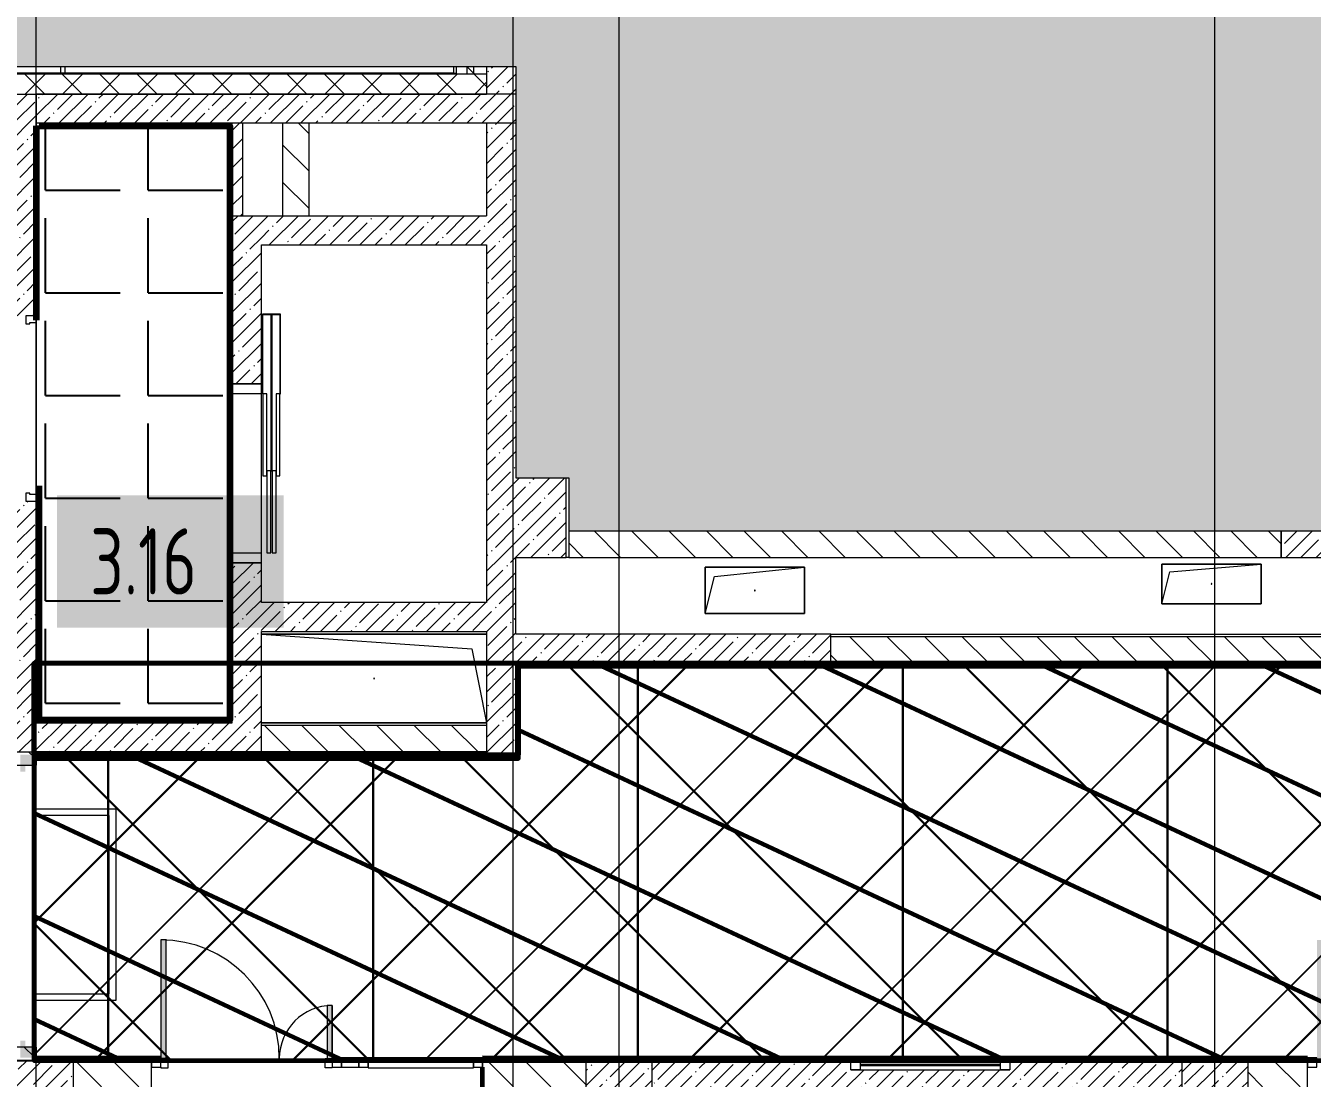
# Model space of a CAD drawing. Header units: millimetres. Extents: x -164500 to 426394, y -51911 to 102118.
# Drawn here: x 327907 to 337622, y 7765 to 15716 of the extents above; entities that cross this region are included whole.
import ezdxf

# ---------------------------------------------------------------- set-up
doc = ezdxf.new("R2010")
doc.units = ezdxf.units.MM
for name, color, linetype, lineweight in [('0) шлифовка', 5, 'Continuous', 60), ('1.4) Плинтус ПЛ-4', 6, 'Continuous', 60), ('370 ПК-1', 200, 'Continuous', 120), ('5.3) Л-7 Линолеум 4 вып', 230, 'Continuous', 30), ('7.5) НЗ Линолеум Темпо ПЛЮС', 134, 'Continuous', 30), ('A-DETL-2', 7, 'Continuous', 5), ('A-DETL-GENF', 7, 'Continuous', 9), ('A-FLOR', 7, 'Continuous', 9), ('A-GENM', 7, 'Continuous', 9), ('A-GLAZ', 7, 'Continuous', 9), ('A-GLAZ-1', 7, 'Continuous', 5), ('A-GLAZ-CURT', 7, 'Continuous', 9), ('A-GLAZ-CURT-2', 7, 'Continuous', 20), ('A-GLAZ-CWMG', 7, 'Continuous', 9), ('A-GLAZ-CWMG-1', 7, 'Continuous', 20), ('A-WALL', 7, 'Continuous', 5), ('I-WALL', 7, 'Continuous', 5), ('S-COLS', 7, 'Continuous', 9), ('S-COLS-1', 7, 'Continuous', 5), ('Оси', 7, 'Continuous', 9)]:
    doc.layers.add(name, color=color, linetype=linetype, lineweight=lineweight)
for name, color, linetype in [('1.2.1) плитка КР3', 140, 'Continuous'), ('2) защита вин плитк', 6, 'Continuous'), ('3.2.3) П-13.2', 6, 'Continuous')]:
    doc.layers.add(name, color=color, linetype=linetype)
doc.layers.add('A-AREA-PATT-3', color=7, linetype='Continuous', lineweight=5, true_color=0xe6fae8, transparency=1)
doc.layers.add('A-FLOR-PATT-1', color=7, linetype='Continuous', lineweight=9, true_color=0xeef6ff, transparency=0.5)
for name, color, linetype, lineweight, true_color in [('A-DETL-GENF-3', 7, 'Continuous', 9, 0xc0c0c0), ('A-DOOR-1', 7, 'Continuous', 5, 0xc0c0c0), ('A-DOOR-FRAM-1', 7, 'Continuous', 5, 0xc0c0c0), ('A-WALL-1', 9, 'Continuous', 5, 0x808080), ('A-WALL-FNSH-1', 9, 'Continuous', 5, 0x808080)]:
    doc.layers.add(name, color=color, linetype=linetype, lineweight=lineweight, true_color=true_color)
doc.styles.add('СПДС', font='ГОСТ тип А.ttf', dxfattribs={"width": 0.9})
pattern_1 = [(135, (289227.4, 1e-08), (-141.42136, -141.42136), [])]
pattern_2 = [(45, (289227.4, 1e-08), (-141.4214, 141.4214), []), (135, (289227.4, 1e-08), (-141.4214, -141.4214), [])]
pattern_3 = [(45, (289227.4, 1e-08), (-114.04925, 114.04925), []), (45, (289341.45, 1e-08), (-114.04925, 114.04925), [201.612, -40.322, 6.706, -33.617])]
pattern_4 = [(0, (289227.4, 1e-08), (243.84, 60.96), [20.117, -162.763, 20.117, -162.763, -975.36]), (0, (289227.4, 1e-08), (243.84, 60.96), [-365.76, 20.117, -345.643, 20.117, -162.763, -426.72]), (0, (289227.4, 1e-08), (243.84, 60.96), [-914.4, 20.117, -101.803, 20.117, -284.683]), (120, (289318.84, 30.48), (-174.71291, 180.691634), [20.117, -162.763, 20.117, -162.763, -975.36]), (120, (289318.84, 30.48), (-174.71291, 180.691634), [-365.76, 20.117, -345.643, 20.117, -162.763, -426.72]), (120, (289318.84, 30.48), (-174.71291, 180.691634), [-914.4, 20.117, -101.803, 20.117, -284.683]), (240, (289349.32, 152.4), (-69.12709, -241.651634), [20.117, -162.763, 20.117, -162.763, -975.36]), (240, (289349.32, 152.4), (-69.12709, -241.651634), [-365.76, 20.117, -345.643, 20.117, -162.763, -426.72]), (240, (289349.32, 152.4), (-69.12709, -241.651634), [-914.4, 20.117, -101.803, 20.117, -284.683])]
pattern_5 = [(45, (327967.4, 26879), (-747.606, 747.606), [])]

# ---------------------------------------------------------------- blocks, each defined once
blk = doc.blocks.new('BSC_Колонна _Прямоугольная - 500х500-23286270-Объем проектирования 3 этажа')
at = {"layer": 'S-COLS-1'}
h = blk.add_hatch(dxfattribs=at)
h.set_pattern_fill('FP_4', color=256, style=0, pattern_type=2)
h.set_pattern_definition([(45, (-38790, -7650), (-114.04925, 114.04925), []), (45, (-38675.95, -7650), (-114.04925, 114.04925), [201.613, -40.323, 6.706, -33.617])])
h.paths.add_polyline_path([(-30, -250), (250, -249.1), (250, 250), (-250, 250), (-250, -250), (-43.7, -250)])
for p, q in [((250, 250), (-250, 250)), ((-250, 250), (-250, -250)), ((250, -250), (250, 250)), ((-250, -250), (250, -250))]:
    blk.add_line(p, q, dxfattribs=at)
blk = doc.blocks.new('BSC_Колонна _Прямоугольная - 500х500-V512-Объем проектирования 3 этажа')
at = {"layer": 'S-COLS-1'}
h = blk.add_hatch(dxfattribs=at)
h.set_pattern_fill('FP_5', color=256, style=0, pattern_type=2)
h.set_pattern_definition([(45, (-43160, -7650), (-114.04925, 114.04925), []), (45, (-43045.95, -7650), (-114.04925, 114.04925), [201.613, -40.323, 6.706, -33.617])])
h.paths.add_polyline_path([(-250, -250), (250, -250), (250, 250), (-250, 250)])
for p, q in [((250, 250), (-250, 250)), ((-250, 250), (-250, -250)), ((250, -250), (250, 250)), ((-250, -250), (250, -250))]:
    blk.add_line(p, q, dxfattribs=at)
blk = doc.blocks.new('BSC_Колонна _Прямоугольная - 500х500-V513-Объем проектирования 3 этажа')
at = {"layer": 'S-COLS-1'}
h = blk.add_hatch(dxfattribs=at)
h.set_pattern_fill('FP_6', color=256, style=0, pattern_type=2)
h.set_pattern_definition([(45, (-47660, -7650), (-114.04925, 114.04925), []), (45, (-47545.95, -7650), (-114.04925, 114.04925), [201.613, -40.323, 6.706, -33.617])])
h.paths.add_polyline_path([(-30, -250), (250, -250), (250, 250), (-250, 250), (-250, -250), (-167.5, -250)])
for p, q in [((250, 250), (-250, 250)), ((-250, 250), (-250, -250)), ((250, -250), (250, 250)), ((-250, -250), (250, -250))]:
    blk.add_line(p, q, dxfattribs=at)
blk = doc.blocks.new('Gfhfgtnyfz rhsirf 1 - Gfhfgtnyfz rhsirf 3-21026214-Объем проектирования 3 этажа')
at = {"layer": 'A-GENM'}
for p, q in [((38057.1, 15407.3), (38057.1, 15358)), ((38089.6, 15407.3), (38089.6, 15358)), ((38527.8, 15358), (38527.8, 15407.3)), ((38966.2, 15358), (38966.2, 15407.3)), ((38998.7, 15358), (38998.7, 15407.3))]:
    blk.add_line(p, q, dxfattribs=at)
blk = doc.blocks.new('GM_Отверстие прямоугольное _в плите_ - Отверстие-21989121-Объем проектирования 3 этажа')
at = {"layer": 'A-GENM'}
for p, q in [((-375, -175), (-375, 175)), ((-375, 175), (375, 175)), ((375, 175), (-375, 175)), ((-375, 175), (-375, -175)), ((-375, -175), (-305, 105)), ((-305, 105), (375, 175)), ((375, 175), (375, -175)), ((375, -175), (375, 175)), ((375, -175), (-375, -175)), ((-375, -175), (375, -175))]:
    blk.add_line(p, q, dxfattribs=at)
for start, end in [(360, 180), (180, 360)]:
    blk.add_arc((0, 0), 2.5, start, end, dxfattribs=at)
blk = doc.blocks.new('GM_Отверстие прямоугольное _в плите_ - Отверстие-21606279-Объем проектирования 3 этажа')
at = {"layer": 'A-GENM'}
for p, q in [((-375, -150), (-375, 150)), ((-375, 150), (375, 150)), ((375, 150), (-375, 150)), ((-375, 150), (-375, -150)), ((-315, 90), (375, 150)), ((375, 150), (375, -150)), ((375, -150), (375, 150)), ((-375, -150), (-315, 90)), ((375, -150), (-375, -150)), ((-375, -150), (375, -150))]:
    blk.add_line(p, q, dxfattribs=at)
for start, end in [(360, 180), (180, 360)]:
    blk.add_arc((0, 0), 2.5, start, end, dxfattribs=at)
blk = doc.blocks.new('GM_Отверстие прямоугольное _в плите_ - Отверстие-24275140-Объем проектирования 3 этажа')
at = {"layer": 'A-GENM'}
for p, q in [((-335, -850), (-335, 850)), ((-335, 850), (-335, -850)), ((-223.3, 738.3), (335, 850)), ((335, 850), (335, -850)), ((335, -850), (335, 850)), ((-335, -850), (-223.3, 738.3))]:
    blk.add_line(p, q, dxfattribs=at)
for start, end in [(360, 180), (180, 360)]:
    blk.add_arc((0, 0), 2.5, start, end, dxfattribs=at)
blk = doc.blocks.new('Прямоугольный импост - 50 x 70 мм-V701-Объем проектирования 3 этажа')
at = {"layer": 'A-GLAZ-CWMG-1'}
for p, q in [((-70, 35), (0, 35)), ((-70, -35), (-70, 35)), ((0, 35), (0, -35)), ((0, -35), (-70, -35))]:
    blk.add_line(p, q, dxfattribs=at)
blk = doc.blocks.new('Системная панель - Стемалит - 40мм-32257327-Объем проектирования 3 этажа')
at = {"layer": 'A-GLAZ-CURT-2'}
for p, q in [((65, 35), (-65, 35)), ((-65, 35), (-65, -35)), ((65, -35), (65, 35)), ((-65, -35), (65, -35))]:
    blk.add_line(p, q, dxfattribs=at)
blk = doc.blocks.new('Прямоугольный импост - 50 x 70 мм-31687886-Объем проектирования 3 этажа')
at = {"layer": 'A-GLAZ-CWMG-1'}
for p, q in [((-35, 35), (35, 35)), ((-35, -35), (-35, 35)), ((35, 35), (35, -35)), ((35, -35), (-35, -35))]:
    blk.add_line(p, q, dxfattribs=at)
blk = doc.blocks.new('Прямоугольный импост - 50 x 70 мм-31701779-Объем проектирования 3 этажа')
at = {"layer": 'A-GLAZ-CWMG-1'}
for p, q in [((0, 35), (-70, 35)), ((-70, 35), (-70, -35)), ((0, -35), (0, 35)), ((-70, -35), (0, -35))]:
    blk.add_line(p, q, dxfattribs=at)
blk = doc.blocks.new('Системная панель - Стекло - 40мм-V703-Объем проектирования 3 этажа')
at = {"layer": 'A-GLAZ-CURT-2'}
for p, q in [((397.5, 0), (-397.5, 0)), ((-397.5, 0), (-397.5, -40)), ((397.5, -40), (397.5, 0)), ((-397.5, -40), (397.5, -40))]:
    blk.add_line(p, q, dxfattribs=at)
blk = doc.blocks.new('Прямоугольный импост - 50 x 70 мм-31702100-Объем проектирования 3 этажа')
at = {"layer": 'A-GLAZ-CWMG-1'}
for p, q in [((-35, 35), (35, 35)), ((-35, -35), (-35, 35)), ((35, 35), (35, -35)), ((35, -35), (-35, -35))]:
    blk.add_line(p, q, dxfattribs=at)
blk = doc.blocks.new('Прямоугольный импост - 50 x 70 мм-31720914-Объем проектирования 3 этажа')
at = {"layer": 'A-GLAZ-CWMG'}
blk.add_line((32940, 7920), (32145, 7920), dxfattribs=at)
blk = doc.blocks.new('Прямоугольный импост - 50 x 70 мм-V706-Объем проектирования 3 этажа')
at = {"layer": 'A-GLAZ-CWMG-1'}
for p, q in [((0, 35), (-70, 35)), ((-70, 35), (-70, -35)), ((0, -35), (0, 35)), ((-70, -35), (0, -35))]:
    blk.add_line(p, q, dxfattribs=at)
blk = doc.blocks.new('120_Окно_СКБ_1Ст - 120_Окно_СКБ_1Ст 400х1200 EI30-24228621-Объем проектирования 3 этажа')
at = {"layer": 'A-GLAZ'}
for p, q in [((-600, 40), (-600, 110)), ((-600, 110), (-530, 110)), ((-530, 110), (-530, 40)), ((530, 40), (530, 110)), ((530, 110), (600, 110)), ((600, 110), (600, 40)), ((-530, 40), (-600, 40)), ((600, 40), (530, 40))]:
    blk.add_line(p, q, dxfattribs=at)
at = {"layer": 'A-GLAZ-1'}
for p, q in [((600, 110), (-600, 110)), ((-600, 40), (600, 40)), ((530, 80), (-530, 80)), ((530, 70), (-530, 70))]:
    blk.add_line(p, q, dxfattribs=at)

msp = doc.modelspace()

# ---------------------------------------------------------------- hatches: boundary and pattern name
at = {"layer": '0) шлифовка', "true_color": 0x2776bb}
h = msp.add_hatch(dxfattribs=at)
h.set_pattern_fill('ANSI31', color=152, scale=222, angle=110)
h.set_pattern_definition([(155, (327967.4, 26879), (-297.882, -638.811), [])])
h.paths.add_polyline_path([(364707.402, 10900), (362736.402, 10900), (362736.402, 10882.591), (355987.402, 10882.591), (331628.402, 10900), (331627.402, 10210), (327967.402, 10209), (327967.402, 7900), (363306.402, 7900), (363306.402, 8301), (364707.402, 8301)])
at = {"layer": '1.2.1) плитка КР3'}
h = msp.add_hatch(dxfattribs=at)
h.set_pattern_fill('ANGLE', color=256, scale=111)
h.set_pattern_definition([(0, (205553.1, 26879), (0, 775.335), [563.88, -211.455]), (90, (205553.1, 26879), (-775.335, 5e-14), [563.88, -211.455])])
h.paths.add_polyline_path([(329446.402, 14959), (328008.402, 14959), (328008.402, 13525), (328007.402, 13525), (327995.402, 13525), (327995.402, 13510), (327987.402, 13510), (327987.402, 13475), (327987.402, 12175), (327987.402, 12175), (327987.402, 12140), (327995.402, 12140), (327995.402, 12125), (328007.402, 12125), (328008.402, 12125), (328008.402, 10471), (329446.402, 10471)])
at = {"layer": '2) защита вин плитк'}
h = msp.add_hatch(dxfattribs=at)
h.set_pattern_fill('ANSI31', color=256, scale=333)
h.set_pattern_definition(pattern_5)
h.paths.add_polyline_path([(364707.402, 10900), (362736.402, 10900), (362736.402, 10882.591), (355987.402, 10882.591), (331628.402, 10900), (331627.402, 10210), (327967.402, 10209), (327967.402, 7900), (363306.402, 7900), (363306.402, 8301), (364707.402, 8301)])
at = {"layer": '3.2.3) П-13.2'}
h = msp.add_hatch(dxfattribs=at)
h.set_pattern_fill('ANSI32', color=256, scale=222)
h.set_pattern_definition([(45, (327967.4, 26879), (-1495.21, 1495.21), []), (45, (328964.2, 26879), (-1495.21, 1495.21), [])])
h.paths.add_polyline_path([(364707.402, 10900), (362736.402, 10900), (362736.402, 10882.591), (355987.402, 10882.591), (331628.402, 10900), (331627.402, 10210), (327967.402, 10209), (327967.402, 7900), (363306.402, 7900), (363306.402, 8301), (364707.402, 8301)])
at = {"layer": '5.3) Л-7 Линолеум 4 вып'}
h = msp.add_hatch(dxfattribs=at)
h.set_pattern_fill('ANSI37', color=256, scale=333)
h.set_pattern_definition([(45, (327967.4, 26879), (-747.606, 747.606), []), (135, (327967.4, 26879), (-747.606, -747.606), [])])
h.paths.add_polyline_path([(364707.402, 10900), (362736.402, 10900), (362736.402, 10882.591), (355987.402, 10882.591), (331628.402, 10900), (331627.402, 10210), (327967.402, 10209), (327967.402, 7900), (363306.402, 7900), (363306.402, 8301), (364707.402, 8301)])
at = {"layer": '7.5) НЗ Линолеум Темпо ПЛЮС'}
h = msp.add_hatch(dxfattribs=at)
h.set_pattern_fill('ANSI31', color=256, scale=333)
h.set_pattern_definition(pattern_5)
h.paths.add_polyline_path([(364707.402, 10900), (362736.402, 10900), (362736.402, 10882.591), (355987.402, 10882.591), (331628.402, 10900), (331627.402, 10210), (327967.402, 10209), (327967.402, 7900), (363306.402, 7900), (363306.402, 8301), (364707.402, 8301)])
at = {"layer": 'A-AREA-PATT-3'}
h = msp.add_hatch(color=256, dxfattribs=at)
h.paths.add_polyline_path([(337657.402, 7885), (337657.402, 7920), (337587.402, 7920), (337587.402, 7885)])
h.paths.add_polyline_path([(340087.402, 7885), (340087.337, 7920), (339152.402, 7920), (339152.402, 7885), (340087.337, 7885.001)])
h.paths.add_polyline_path([(339022.402, 7885), (339022.402, 7920), (338952.402, 7920), (338952.402, 7885)])
h.paths.add_polyline_path([(327987.235, 7920.5), (327987.402, 7920.5), (327987.402, 7980), (327967.402, 7981.37), (327967.402, 8000), (327903.402, 8000), (327903.402, 8050), (327867.402, 8050), (327867.402, 7920.5), (327967.402, 7920.5)])
h.paths.add_polyline_path([(327903.402, 10080), (327903.402, 10130), (327987.402, 10130), (327986.926, 10209.5), (327867.402, 10209.5), (327867.402, 10080)])
h.paths.add_polyline_path([(362737.129, 10869), (363247.099, 10869), (363247.099, 10874.5), (362735.909, 10874.5), (362736.402, 10869)])
h.paths.add_polyline_path([(356023.402, 10869), (356023.402, 10874.5), (355523.402, 10874.5), (355523.402, 10869), (356020.579, 10869)])
at = {"layer": 'A-DETL-GENF-3'}
msp.add_hatch(color=256, dxfattribs=at).paths.add_polyline_path([(343246.533, 11900), (355387.402, 11900), (355387.402, 12300), (355747.039, 12300), (355747.039, 27340.071), (331147.039, 27340.071), (331147.039, 23880.071), (323147.039, 23880.071), (323147.039, 27400.071), (289007.411, 27400.071), (289007.411, 15407.278), (331607.402, 15407.278), (331607.402, 12300), (332007.402, 12300), (332007.402, 11900), (341137.402, 11900)])
at = {"layer": 'A-FLOR-PATT-1'}
h = msp.add_hatch(color=256, dxfattribs=at)
h.paths.add_polyline_path([(338952.402, 7915), (338952.402, 8315), (338912.402, 8315), (338912.402, 7915)])
h.paths.add_polyline_path([(337657.402, 7915), (337697.402, 7915), (337697.402, 8810), (337657.402, 8810), (337657.402, 7920)])
h.paths.add_polyline_path([(330182.402, 7915), (330222.402, 7915), (330222.402, 8315), (330182.402, 8315), (330182.402, 8217.482)])
h.paths.add_polyline_path([(328967.402, 7915), (328967.402, 8810), (328927.402, 8810), (328927.402, 7915)])
h.paths.add_polyline_path([(348562.402, 7915.723), (348562.402, 8315.723), (348522.402, 8315.723), (348522.402, 7915.723)])
h.paths.add_polyline_path([(347307.402, 7915.723), (347307.402, 8810.723), (347267.402, 8810.723), (347267.402, 7915.723), (347279.164, 7915.723)])
h.paths.add_polyline_path([(364397.402, 9249), (364687.402, 9249), (364687.402, 9289), (364397.402, 9289)])
h.paths.add_polyline_path([(364488.96, 10509), (364687.402, 10509), (364687.402, 10549), (363897.402, 10549), (363897.402, 10509), (364299.482, 10509)])
h.paths.add_polyline_path([(362657.402, 10732), (362657.402, 11669), (362654.441, 11669), (362654.441, 10732)])
h.paths.add_polyline_path([(359371.402, 10870), (359371.402, 11669), (359326.402, 11669), (359326.402, 10870)])
h.paths.add_polyline_path([(350607.902, 10900), (351166.402, 10900), (351166.402, 11350), (350607.402, 11349), (350607.402, 10900)])
h.paths.add_polyline_path([(361307.402, 11277), (361307.402, 11327.318), (361295.402, 11327.494), (361295.402, 11669), (361262.402, 11669), (361262.402, 11277), (361295.402, 11277)])
h.paths.add_polyline_path([(358056.402, 11380), (358056.402, 11669), (358011.402, 11669), (358011.402, 11380), (358024.717, 11380)])
at = {"layer": 'A-WALL'}
h = msp.add_hatch(dxfattribs=at)
h.set_pattern_fill('FP_24', color=256, style=0, pattern_type=2)
h.set_pattern_definition(pattern_2)
h.paths.add_polyline_path([(327735.186, 15200), (331387.402, 15200), (331387.402, 15350), (327037.402, 15350), (327037.402, 15200), (327497.402, 15200)])
h.paths.add_polyline_path([(303542.709, 15200), (321337.402, 15200), (321337.402, 15350), (314837.659, 15349), (314837.659, 15288), (314830.659, 15285), (313664.659, 15285), (313657.659, 15288), (313657.659, 15350), (309017.402, 15349), (309017.402, 15288), (309010.402, 15285), (308244.402, 15285), (308237.402, 15288), (308237.402, 15350), (304010.402, 15349), (304010.402, 15288), (304003.402, 15285), (303837.402, 15285), (303830.402, 15288), (303830.402, 15350), (302087.402, 15350), (302087.402, 15200), (303537.402, 15200)])
h.paths.add_polyline_path([(289117.402, 15200), (295987.402, 15200), (295987.402, 15350), (289267.402, 15350), (289267.402, 15293), (289117.402, 15293)])
h.paths.add_polyline_path([(322857.402, 15200), (322987.402, 15200), (322987.402, 15350), (322837.402, 15350), (322837.402, 15200)])
h.paths.add_polyline_path([(298987.402, 15200), (298987.402, 15350), (298387.402, 15350), (298387.402, 15200)])
h.paths.add_polyline_path([(323887.402, 15200), (324637.402, 15200), (324637.402, 15350), (323887.402, 15350)])
h.paths.add_polyline_path([(297487.402, 15200), (297487.402, 15350), (296887.402, 15350), (296887.402, 15200)])
h.paths.add_polyline_path([(322237.402, 15200), (322467.402, 15200), (322467.402, 15350), (322237.402, 15350), (322237.402, 15218)])
h = msp.add_hatch(dxfattribs=at)
h.set_pattern_fill('FP_24', color=256, style=0, pattern_type=2)
h.set_pattern_definition(pattern_2)
h.paths.add_polyline_path([(331287.402, 15350), (331287.402, 15407.278), (331237.402, 15407.278), (331237.402, 15350)])
h = msp.add_hatch(dxfattribs=at)
h.set_pattern_fill('FP_24', color=256, style=0, pattern_type=2)
h.set_pattern_definition(pattern_2)
h.paths.add_polyline_path([(331387.402, 15350), (331387.402, 15407.278), (331287.402, 15407.278), (331287.402, 15350)])
at = {"layer": 'I-WALL'}
h = msp.add_hatch(dxfattribs=at)
h.set_pattern_fill('FP_1', color=256, style=0, pattern_type=2)
h.set_pattern_definition(pattern_3)
h.paths.add_polyline_path([(331607.402, 15200), (331607.402, 15407.278), (331387.402, 15407.278), (331387.402, 15200), (331395.346, 15200)])
h = msp.add_hatch(dxfattribs=at)
h.set_pattern_fill('FP_1', color=256, style=0, pattern_type=2)
h.set_pattern_definition(pattern_3)
h.paths.add_polyline_path([(327767.402, 10230), (327987.402, 10230), (327987.402, 12125), (327767.402, 12125), (327767.402, 10276.817)])
h.paths.add_polyline_path([(327987.402, 13525), (327987.402, 15200), (327767.402, 15200), (327767.402, 13525), (327937.402, 13525)])
h = msp.add_hatch(dxfattribs=at)
h.set_pattern_fill('FP_1', color=256, style=0, pattern_type=2)
h.set_pattern_definition(pattern_3)
h.paths.add_polyline_path([(329847.402, 14980), (331607.402, 14980), (331607.402, 15200), (327987.402, 15200), (327987.402, 14980), (329547.402, 14980)])
h = msp.add_hatch(dxfattribs=at)
h.set_pattern_fill('FP_191', color=256, style=0, pattern_type=2)
h.set_pattern_definition(pattern_4)
h.paths.add_polyline_path([(328017.669, 14960), (329447.402, 14960), (329447.402, 14980), (327987.402, 14980), (327987.402, 14960), (328007.402, 14960)])
h = msp.add_hatch(dxfattribs=at)
h.set_pattern_fill('FP_191', color=256, style=0, pattern_type=2)
h.set_pattern_definition(pattern_4)
h.paths.add_polyline_path([(329467.402, 10450), (329467.402, 14980), (329447.402, 14959), (329447.402, 10471)])
h.paths.add_polyline_path([(329447.402, 10450), (329467.402, 10450), (329447.402, 10470)])
h.paths.add_polyline_path([(329447.402, 14960), (329467.402, 14980), (329447.402, 14980)])
h = msp.add_hatch(dxfattribs=at)
h.set_pattern_fill('FP_22', color=256, style=0, pattern_type=2)
h.set_pattern_definition([(45, (289227.4, 1e-08), (-70.71068, 70.71068), [])])
h.paths.add_polyline_path([(329467.402, 14280), (329547.402, 14280), (329547.402, 14980), (329467.402, 14980), (329467.402, 14932.5)])
h = msp.add_hatch(dxfattribs=at)
h.set_pattern_fill('FP_23', color=256, style=0, pattern_type=2)
h.set_pattern_definition(pattern_1)
h.paths.add_polyline_path([(329847.402, 14280), (330047.402, 14280), (330047.402, 14980), (329847.402, 14980), (329847.402, 14312.836)])
h = msp.add_hatch(dxfattribs=at)
h.set_pattern_fill('FP_1', color=256, style=0, pattern_type=2)
h.set_pattern_definition(pattern_3)
h.paths.add_polyline_path([(331387.402, 10210), (331607.402, 10210), (331607.402, 11700), (331387.402, 11700), (331387.402, 10220)])
h.paths.add_polyline_path([(331607.402, 12300), (331607.402, 14980), (331387.402, 14980), (331387.402, 12300)])
h = msp.add_hatch(dxfattribs=at)
h.set_pattern_fill('FP_191', color=256, style=0, pattern_type=2)
h.set_pattern_definition(pattern_4)
h.paths.add_polyline_path([(327987.402, 10450), (328007.402, 10450), (328007.402, 12125), (327995.402, 12125), (327995.402, 12070), (327987.402, 12070), (327987.402, 10470)])
h.paths.add_polyline_path([(327995.402, 13525), (328007.402, 13525), (328007.402, 14959), (327987.402, 14959.722), (327988.169, 13580), (327995.402, 13580), (327995.402, 13533)])
h = msp.add_hatch(dxfattribs=at)
h.set_pattern_fill('FP_1', color=256, style=0, pattern_type=2)
h.set_pattern_definition(pattern_3)
h.paths.add_polyline_path([(329467.402, 10230), (329687.402, 10230), (329687.402, 11660), (329467.402, 11660), (329467.402, 10410.535)])
h.paths.add_polyline_path([(329687.402, 13010), (329687.402, 14280), (329467.402, 14280), (329467.402, 13010)])
h = msp.add_hatch(dxfattribs=at)
h.set_pattern_fill('FP_1', color=256, style=0, pattern_type=2)
h.set_pattern_definition(pattern_3)
h.paths.add_polyline_path([(330193.221, 14060), (331387.402, 14060), (331387.402, 14280), (329687.402, 14280), (329687.402, 14060), (329847.402, 14060)])
h = msp.add_hatch(dxfattribs=at)
h.set_pattern_fill('FP_23', color=256, style=0, pattern_type=2)
h.set_pattern_definition(pattern_1)
h.paths.add_polyline_path([(340937.402, 11700), (340937.402, 11900), (337987.402, 11900), (337987.402, 11700), (339637.402, 11700)])
h.paths.add_polyline_path([(336767.402, 11700), (337387.402, 11700), (337387.402, 11900), (332007.402, 11900), (332007.402, 11700), (332368.773, 11700)])
h = msp.add_hatch(dxfattribs=at)
h.set_pattern_fill('FP_1', color=256, style=0, pattern_type=2)
h.set_pattern_definition(pattern_3)
h.paths.add_polyline_path([(331387.402, 11140), (331387.402, 11360), (329687.402, 11360), (329687.402, 11140), (330812.573, 11140)])
h = msp.add_hatch(dxfattribs=at)
h.set_pattern_fill('FP_1', color=256, style=0, pattern_type=2)
h.set_pattern_definition(pattern_3)
h.paths.add_polyline_path([(333987.402, 10900), (333987.402, 11120), (331607.402, 11120), (331607.402, 10900), (332368.773, 10900)])
h = msp.add_hatch(dxfattribs=at)
h.set_pattern_fill('FP_23', color=256, style=0, pattern_type=2)
h.set_pattern_definition(pattern_1)
h.paths.add_polyline_path([(333987.402, 10900), (340937.402, 10900), (340937.402, 11100), (333987.402, 11100)])
h.paths.add_polyline_path([(349787.402, 10900), (350387.402, 10900), (350387.402, 11100), (348567.402, 11100), (348567.402, 10900), (349773.189, 10900)])
h.paths.add_polyline_path([(345675.216, 10900), (345855.216, 10900), (345855.216, 11100), (345675.216, 11100), (345675.216, 10943.478)])
h.paths.add_polyline_path([(344334.309, 10900), (344727.402, 10900), (344727.402, 11100), (341137.402, 11100), (341137.402, 10900), (343987.402, 10900)])
h.paths.add_polyline_path([(344927.402, 10900), (344975.216, 10900), (344975.216, 11100), (344927.402, 11100)])
h.paths.add_polyline_path([(346735.216, 10900), (346735.216, 11100), (346555.216, 11100), (346555.216, 10900)])
h.paths.add_polyline_path([(348367.402, 10900), (348367.402, 11100), (348315.216, 11100), (348315.216, 10900)])
h.paths.add_polyline_path([(347566.642, 10900), (347615.216, 10900), (347615.216, 11100), (347435.216, 11100), (347435.216, 10900), (347486.642, 10900)])
h = msp.add_hatch(dxfattribs=at)
h.set_pattern_fill('FP_191', color=256, style=0, pattern_type=2)
h.set_pattern_definition(pattern_4)
h.paths.add_polyline_path([(349787.402, 10880), (350587.402, 10880), (350587.402, 10900), (348315.216, 10900), (348315.216, 10880), (349773.189, 10880)])
h.paths.add_polyline_path([(347597.637, 10880), (347615.216, 10880), (347615.216, 10900), (347435.216, 10900), (347435.216, 10880), (347566.642, 10880)])
h.paths.add_polyline_path([(331607.402, 10880), (344975.216, 10880), (344975.216, 10900), (331607.402, 10900)])
h.paths.add_polyline_path([(345675.216, 10880), (345855.216, 10880), (345855.216, 10900), (345675.216, 10900)])
h.paths.add_polyline_path([(346735.216, 10880), (346735.216, 10900), (346555.216, 10900), (346555.216, 10880), (346686.642, 10880)])
h = msp.add_hatch(dxfattribs=at)
h.set_pattern_fill('FP_191', color=256, style=0, pattern_type=2)
h.set_pattern_definition(pattern_4)
h.paths.add_polyline_path([(331627.402, 10210), (331627.402, 10879), (331607.402, 10879.831), (331607.402, 10210), (331610.676, 10210)])
h = msp.add_hatch(dxfattribs=at)
h.set_pattern_fill('FP_1', color=256, style=0, pattern_type=2)
h.set_pattern_definition(pattern_3)
h.paths.add_polyline_path([(329447.402, 10230), (329467.402, 10230), (329467.402, 10450), (327987.402, 10450), (327987.402, 10230), (328759.225, 10230)])
h = msp.add_hatch(dxfattribs=at)
h.set_pattern_fill('FP_191', color=256, style=0, pattern_type=2)
h.set_pattern_definition(pattern_4)
h.paths.add_polyline_path([(328017.669, 10450), (329447.402, 10450), (329445.584, 10470), (328008.402, 10470), (328007.644, 10450)])
h = msp.add_hatch(dxfattribs=at)
h.set_pattern_fill('FP_23', color=256, style=0, pattern_type=2)
h.set_pattern_definition(pattern_1)
h.paths.add_polyline_path([(330193.221, 10230), (331387.402, 10230), (331387.402, 10430), (329687.402, 10430), (329687.402, 10230)])
h = msp.add_hatch(dxfattribs=at)
h.set_pattern_fill('FP_23', color=256, style=0, pattern_type=2)
h.set_pattern_definition(pattern_1)
h.paths.add_polyline_path([(327767.402, 7900), (327967.402, 7900), (327967.402, 8000), (327767.402, 8000), (327767.402, 7902.672)])
h.paths.add_polyline_path([(327967.402, 10130), (327967.402, 10230), (327767.402, 10230), (327767.402, 10130), (327867.402, 10130)])
h = msp.add_hatch(dxfattribs=at)
h.set_pattern_fill('FP_191', color=256, style=0, pattern_type=2)
h.set_pattern_definition(pattern_4)
h.paths.add_polyline_path([(331152.273, 10210), (331387.402, 10210), (331387.402, 10230), (327987.402, 10230), (327987.402, 10210), (330193.221, 10210)])
h = msp.add_hatch(dxfattribs=at)
h.set_pattern_fill('FP_23', color=256, style=0, pattern_type=2)
h.set_pattern_definition(pattern_1)
h.paths.add_polyline_path([(331357.402, 7700), (332137.402, 7700), (332137.402, 7900), (331357.402, 7900)])
h.paths.add_polyline_path([(325842.117, 7700), (327217.402, 7700), (327217.402, 7900), (325237.402, 7900), (325237.402, 7830), (324037.402, 7830), (324037.402, 7900), (322837.402, 7900), (322837.402, 7700), (325237.402, 7700)])
h.paths.add_polyline_path([(328287.402, 7700), (328857.402, 7700), (328857.402, 7900), (328267.402, 7900), (328267.402, 7700), (328277.402, 7700)])
h.paths.add_polyline_path([(327717.402, 7700), (327767.402, 7700), (327767.402, 7900), (327717.402, 7900)])
h.paths.add_polyline_path([(319037.145, 7700), (319737.402, 7700), (319737.402, 7900), (319037.145, 7900), (319037.145, 7751.554)])
h = msp.add_hatch(dxfattribs=at)
h.set_pattern_fill('FP_191', color=256, style=0, pattern_type=2)
h.set_pattern_definition(pattern_4)
h.paths.add_polyline_path([(327987.402, 7900), (328857.402, 7900), (328857.402, 7920), (327988.402, 7920), (327987.748, 7906.92)])
h.paths.add_polyline_path([(341137.402, 7900), (347197.402, 7900), (347197.402, 7920), (340087.337, 7920), (340087.402, 7900), (341117.402, 7900)])
h.paths.add_polyline_path([(363307.402, 7900), (363327.402, 7900), (363306.402, 7920), (362932.402, 7919.792), (362932.402, 7908), (362987.402, 7908), (362987.402, 7900)])
h.paths.add_polyline_path([(363327.402, 7900), (363327.402, 7920), (363307.402, 7920), (363322.958, 7904.444)])
h.paths.add_polyline_path([(336719.877, 7900), (337587.337, 7900), (337587.337, 7920), (331357.402, 7920), (331357.402, 7900), (336637.402, 7900)])
h.paths.add_polyline_path([(361477.402, 7900), (361479.641, 7908), (361532.402, 7908), (361532.402, 7920), (360887.402, 7920), (360887.402, 7908), (360917.402, 7908), (360917.402, 7900), (361307.402, 7900)])
h.paths.add_polyline_path([(349697.402, 7900), (355107.402, 7900), (355107.402, 7908), (355137.402, 7908), (355137.402, 7920), (349697.402, 7920)])
h.paths.add_polyline_path([(359907.402, 7900), (359907.402, 7908), (359937.402, 7908), (359937.402, 7920), (358587.402, 7920), (358587.402, 7908), (358617.402, 7908), (358617.402, 7900), (359667.402, 7900)])
h.paths.add_polyline_path([(357457.402, 7900), (357457.402, 7908), (357487.402, 7908), (357487.402, 7920), (356087.402, 7920), (356087.402, 7908), (356117.402, 7908), (356117.402, 7900), (357387.621, 7900)])
h = msp.add_hatch(dxfattribs=at)
h.set_pattern_fill('FP_1', color=256, style=0, pattern_type=2)
h.set_pattern_definition(pattern_3)
h.paths.add_polyline_path([(334544.325, 7680), (336637.402, 7680), (336637.402, 7900), (335337.402, 7900), (335337.402, 7830), (334137.402, 7830), (334137.402, 7900), (332637.402, 7900), (332637.402, 7680), (334236.124, 7680)])
h = msp.add_hatch(dxfattribs=at)
h.set_pattern_fill('FP_23', color=256, style=0, pattern_type=2)
h.set_pattern_definition(pattern_1)
h.paths.add_polyline_path([(341137.402, 7700), (341137.402, 7900), (340087.402, 7900), (340087.402, 7700), (341117.402, 7700)])
h.paths.add_polyline_path([(337157.402, 7700), (337587.402, 7700), (337587.337, 7900), (337137.402, 7900), (337137.402, 7700)])
at = {"layer": 'S-COLS-1'}
h = msp.add_hatch(dxfattribs=at)
h.set_pattern_fill('FP_1', color=256, style=0, pattern_type=2)
h.set_pattern_definition(pattern_3)
h.paths.add_polyline_path([(331987.402, 11700), (331987.402, 12300), (331387.402, 12300), (331387.402, 11700), (331617.772, 11700)])
h = msp.add_hatch(dxfattribs=at)
h.set_pattern_fill('FP_1', color=256, style=0, pattern_type=2)
h.set_pattern_definition(pattern_3)
h.paths.add_polyline_path([(337987.402, 11700), (337987.402, 11900), (337387.402, 11900), (337387.402, 11700), (337396.291, 11700)])

# ---------------------------------------------------------------- linework, layer by layer
msp.add_lwpolyline([(291112.402, 7900), (362932.402, 7900)])
at = {"layer": '0) шлифовка'}
for points in [[(364707.402, 10900), (327967.402, 10900), (327967.402, 7900), (364707.402, 7900)], [(331628.402, 10209), (327967.402, 10209), (327967.402, 10900), (331628.402, 10900)]]:
    msp.add_lwpolyline(points, close=True, dxfattribs=at)
at = {"layer": '1.4) Плинтус ПЛ-4'}
for points in [[(327967.402, 10180), (331628.402, 10180), (331627.402, 10879), (350387.402, 10879)], [(327987.402, 7920), (328892.402, 7920), (328927.402, 7920)], [(331357.402, 7921), (337587.402, 7920)], [(336616.402, 141), (336616.402, 7049), (335436.402, 7049), (335436.402, 7659), (333437.402, 7659), (333437.402, 7049), (332116.402, 7049), (332116.402, 7679), (331357.402, 7679), (331357.402, 7850)]]:
    msp.add_lwpolyline(points, dxfattribs=at)
at = {"layer": '370 ПК-1'}
for points in [[(327987.402, 14960), (327987.402, 13491.939)], [(328008.402, 14959), (329447.402, 14959), (329447.402, 10470), (328008.402, 10470), (328008.402, 12240.782)]]:
    msp.add_lwpolyline(points, dxfattribs=at)
at = {"layer": '7.5) НЗ Линолеум Темпо ПЛЮС'}
for points in [[(332530.21, 10878), (332530.21, 7920)], [(334530.21, 10878), (334530.21, 7920)], [(336530.21, 10878), (336530.21, 7920)], [(328530.21, 10208), (328530.21, 7920)], [(330530.21, 10208), (330530.21, 7920)]]:
    msp.add_lwpolyline(points, dxfattribs=at)
at = {"layer": 'A-DETL-2'}
for p, q in [((289007.411, 15407.278), (331607.402, 15407.278)), ((331607.402, 15407.278), (331607.402, 12300)), ((331607.402, 12300), (332007.402, 12300)), ((332007.402, 12300), (332007.402, 11900)), ((332007.402, 11900), (355387.402, 11900))]:
    msp.add_line(p, q, dxfattribs=at)
at = {"layer": 'A-DETL-GENF'}
for p, q in [((328967.402, 8810), (328927.402, 8810)), ((328927.402, 8810), (328927.402, 7920)), ((328967.402, 7915), (328967.402, 8810)), ((330222.402, 8315), (330182.402, 8315)), ((330182.402, 8315), (330182.402, 7915)), ((330222.402, 7920), (330222.402, 8315)), ((328927.402, 7915), (328967.402, 7915)), ((328982.402, 7915), (328927.402, 7915)), ((328982.402, 7845), (328982.402, 7915)), ((330167.402, 7845), (330167.402, 7915)), ((330167.402, 7915), (330222.402, 7915)), ((330182.402, 7915), (330222.402, 7915)), ((328927.402, 7850), (328927.402, 7845)), ((328927.402, 7845), (328982.402, 7845)), ((330222.402, 7845), (330167.402, 7845)), ((330222.402, 7850), (330222.402, 7845))]:
    msp.add_line(p, q, dxfattribs=at)
at = {"layer": 'A-DOOR-1'}
for p, q in [((327987.402, 13475), (327987.402, 13425)), ((329467.402, 13055), (329452.402, 13055)), ((329452.402, 13055), (329452.402, 12935)), ((329467.402, 12935), (329467.402, 13055)), ((329452.402, 12935), (329467.402, 12935)), ((329687.402, 13010), (329467.402, 13010)), ((329467.402, 13010), (329467.402, 12935)), ((329467.402, 12935), (329467.402, 11735)), ((329687.402, 12935), (329467.402, 12935)), ((329687.402, 12935), (329687.402, 13010)), ((329687.402, 11735), (329687.402, 12935)), ((329727.402, 12935), (329697.402, 12935)), ((329697.402, 12935), (329697.402, 12315)), ((329727.402, 12315), (329727.402, 12935)), ((329827.402, 12935), (329797.402, 12935)), ((329797.402, 12935), (329797.402, 12315)), ((329827.402, 12315), (329827.402, 12935)), ((329757.402, 12355), (329727.402, 12355)), ((329727.402, 12355), (329727.402, 11735)), ((329757.402, 11735), (329757.402, 12355)), ((329797.402, 12355), (329767.402, 12355)), ((329767.402, 12355), (329767.402, 11735)), ((329797.402, 11735), (329797.402, 12355)), ((329697.402, 12315), (329727.402, 12315)), ((329797.402, 12315), (329827.402, 12315)), ((327987.402, 12225), (327987.402, 12175)), ((329467.402, 11735), (329452.402, 11735)), ((329452.402, 11735), (329452.402, 11615)), ((329467.402, 11735), (329687.402, 11735)), ((329467.402, 11735), (329467.402, 11660)), ((329467.402, 11615), (329467.402, 11735)), ((329467.402, 11660), (329687.402, 11660)), ((329687.402, 11660), (329687.402, 11735)), ((329727.402, 11735), (329757.402, 11735)), ((329767.402, 11735), (329797.402, 11735)), ((329452.402, 11615), (329467.402, 11615)), ((328927.402, 8810), (328927.402, 7920)), ((330222.402, 8315), (330222.402, 7920))]:
    msp.add_line(p, q, dxfattribs=at)
for centre, radius, start, end in [((328927.402, 7915), 895, 0, 90), ((330222.402, 7915), 400, 90, 180)]:
    msp.add_arc(centre, radius, start, end, dxfattribs=at)
at = {"layer": 'A-DOOR-FRAM-1'}
for p, q in [((327987.402, 13525), (327907.402, 13525)), ((327907.402, 13525), (327907.402, 13465)), ((327995.402, 13580), (327987.402, 13580)), ((327987.402, 13580), (327987.402, 13510)), ((327987.402, 13475), (327987.402, 13525)), ((327987.402, 13510), (327995.402, 13510)), ((327995.402, 13510), (327995.402, 13580)), ((329760.402, 13538), (329694.402, 13538)), ((329694.402, 13538), (329694.402, 12935)), ((329697.402, 12935), (329697.402, 13535)), ((329697.402, 13535), (329757.402, 13535)), ((329757.402, 13535), (329757.402, 12355)), ((329760.402, 12355), (329760.402, 13538)), ((329830.402, 13538), (329764.402, 13538)), ((329764.402, 13538), (329764.402, 12355)), ((329767.402, 12355), (329767.402, 13535)), ((329767.402, 13535), (329827.402, 13535)), ((329827.402, 13535), (329827.402, 12935)), ((329830.402, 12935), (329830.402, 13538)), ((327907.402, 13465), (327937.402, 13465)), ((327937.402, 13465), (327937.402, 13475)), ((327937.402, 13475), (327987.402, 13475)), ((329694.402, 12935), (329697.402, 12935)), ((329827.402, 12935), (329830.402, 12935)), ((329757.402, 12355), (329760.402, 12355)), ((329764.402, 12355), (329767.402, 12355)), ((327937.402, 12185), (327907.402, 12185)), ((327907.402, 12185), (327907.402, 12125)), ((327937.402, 12175), (327937.402, 12185)), ((327987.402, 12175), (327937.402, 12175)), ((327987.402, 12125), (327987.402, 12175)), ((327907.402, 12125), (327987.402, 12125)), ((327987.402, 12140), (327987.402, 12070)), ((327995.402, 12140), (327987.402, 12140)), ((327987.402, 12070), (327995.402, 12070)), ((327995.402, 12070), (327995.402, 12140))]:
    msp.add_line(p, q, dxfattribs=at)
at = {"layer": 'A-FLOR'}
for p, q in [((327987.402, 14960), (329447.402, 14960)), ((329447.402, 14959), (329447.402, 10471)), ((331387.402, 14060), (331387.402, 11700)), ((327987.402, 13425), (327987.402, 12225)), ((327988.811, 13475), (327988.811, 13491.939)), ((327988.811, 13401.939), (327988.811, 13425)), ((331987.402, 11700), (331987.402, 12300)), ((327988.811, 12225), (327988.811, 12240.782)), ((327988.811, 12150.782), (327988.811, 12175)), ((332007.402, 11700), (331987.402, 11700)), ((333987.402, 11120), (339637.402, 11120)), ((340937.402, 10900), (333987.402, 10900)), ((331627.402, 10880), (345025.216, 10880)), ((331627.402, 10220), (331627.402, 10879)), ((329447.402, 10470), (328008.402, 10470)), ((327987.402, 9749.829), (327987.402, 9799.829)), ((327987.402, 9799.829), (328587.402, 9799.829)), ((328537.402, 9749.829), (327987.402, 9749.829)), ((328537.402, 8401.742), (328537.402, 9749.829)), ((328587.402, 9799.829), (328587.402, 8351.742)), ((327987.402, 8351.742), (327987.402, 8401.742)), ((327987.402, 8401.742), (328537.402, 8401.742)), ((328587.402, 8351.742), (327987.402, 8351.742)), ((328927.402, 7900), (330222.402, 7900)), ((328857.402, 7680), (328857.402, 7850)), ((331357.402, 7850), (331357.402, 7680)), ((337587.402, 7680), (337587.402, 7850))]:
    msp.add_line(p, q, dxfattribs=at)
at = {"layer": 'A-WALL'}
for p, q in [((331157.402, 15353), (327037.402, 15353)), ((331387.402, 15350), (327037.402, 15350)), ((331137.402, 15358), (331157.402, 15358)), ((331157.402, 15407.278), (331157.402, 15350)), ((331237.402, 15407.278), (331237.402, 15350)), ((331287.402, 15407.278), (331287.402, 15350)), ((327987.402, 15200), (327987.402, 13580)), ((328007.402, 14960), (328007.402, 13525)), ((329447.402, 14960), (329447.402, 10470)), ((327987.402, 10450), (327987.402, 12070)), ((337387.402, 11700), (337387.402, 11900)), ((331607.402, 10210), (331607.402, 10900)), ((333987.402, 10900), (331607.402, 10900)), ((327987.402, 10450), (329467.402, 10450)), ((328008.402, 10470), (328007.402, 10470)), ((327967.402, 10130), (327967.402, 10230)), ((331387.402, 10230), (331387.402, 10210)), ((327987.402, 7920), (328857.402, 7920)), ((328857.402, 7900), (328267.402, 7900)), ((334137.402, 7900), (332637.402, 7900)), ((336637.402, 7900), (335337.402, 7900))]:
    msp.add_line(p, q, dxfattribs=at)
at = {"layer": 'A-WALL-1'}
for p, q in [((331387.402, 15407.278), (331387.402, 15200)), ((327037.402, 15200), (331387.402, 15200)), ((331607.402, 15200), (327987.402, 15200)), ((331607.402, 14980), (327987.402, 14980)), ((329467.402, 12935), (329467.402, 14980)), ((329547.402, 14280), (329547.402, 14980)), ((329847.402, 14980), (329847.402, 14280)), ((330047.402, 14280), (330047.402, 14980)), ((331607.402, 14980), (331387.402, 14980)), ((331387.402, 14980), (331387.402, 14280)), ((329467.402, 14280), (331387.402, 14280)), ((329687.402, 13010), (329687.402, 14060)), ((329687.402, 14060), (331387.402, 14060)), ((327995.402, 13525), (328007.402, 13525)), ((329467.402, 13010), (329687.402, 13010)), ((328007.402, 12125), (327995.402, 12125)), ((328007.402, 10470), (328007.402, 12125)), ((332007.402, 11900), (332007.402, 11700)), ((329467.402, 10450), (329467.402, 11735)), ((329687.402, 11660), (329467.402, 11660)), ((329687.402, 11360), (329687.402, 11660)), ((331387.402, 11700), (331387.402, 11360)), ((331607.402, 11120), (331607.402, 11700)), ((332007.402, 11700), (337387.402, 11700)), ((331387.402, 11360), (329687.402, 11360)), ((329687.402, 10230), (329687.402, 11140)), ((329687.402, 11140), (331387.402, 11140)), ((331387.402, 11140), (331387.402, 10230)), ((333987.402, 11120), (331607.402, 11120)), ((333987.402, 10900), (333987.402, 11120)), ((340937.402, 11100), (333987.402, 11100)), ((331627.402, 10879), (331627.402, 10880)), ((331387.402, 10430), (329687.402, 10430)), ((327767.402, 10230), (329687.402, 10230)), ((331387.402, 10230), (327987.402, 10230)), ((327987.402, 10209), (327987.402, 10210)), ((331387.402, 10210), (331627.402, 10210)), ((327747.402, 10130), (327987.402, 10130)), ((327967.402, 8000), (327747.402, 8000)), ((327967.402, 8000), (327967.402, 7900)), ((327987.402, 7980), (327967.402, 7980)), ((328857.402, 7850), (328857.402, 7920)), ((331357.402, 7920), (331357.402, 7850)), ((332137.402, 7900), (331357.402, 7900)), ((337137.402, 7900), (337587.402, 7900)), ((337587.337, 7900), (337587.337, 7920)), ((337587.402, 7850), (337587.402, 7900))]:
    msp.add_line(p, q, dxfattribs=at)
at = {"layer": 'A-WALL-FNSH-1'}
for p, q in [((331137.402, 15358), (327037.402, 15358)), ((331137.402, 15407.278), (331137.402, 15358)), ((328008.402, 14959), (329446.402, 14959)), ((328008.402, 13525), (328008.402, 14959)), ((329446.402, 14959), (329446.402, 10471)), ((328007.402, 13525), (328008.402, 13525)), ((328008.402, 12125), (328007.402, 12125)), ((328008.402, 10471), (328008.402, 12125)), ((344975.216, 10879), (331627.402, 10879)), ((331628.402, 10209), (331628.402, 10879)), ((329446.402, 10471), (328008.402, 10471)), ((328008.402, 10470), (329447.402, 10470)), ((331387.402, 10210), (327987.402, 10210)), ((327987.402, 10209), (327987.402, 10130)), ((327988.402, 10209), (331628.402, 10209)), ((327988.402, 10130), (327988.402, 10209)), ((331627.402, 10220), (331627.402, 10210)), ((327987.402, 10130), (327988.402, 10130)), ((327987.402, 8000), (327987.402, 7920)), ((327988.402, 8000), (327987.402, 8000)), ((327988.402, 7921), (327988.402, 8000)), ((328857.402, 7921), (327988.402, 7921)), ((328857.402, 7920), (328857.402, 7921)), ((337587.402, 7921), (331357.402, 7921)), ((331357.402, 7921), (331357.402, 7920)), ((331357.402, 7920), (337587.402, 7920)), ((337587.402, 7920), (337587.402, 7921))]:
    msp.add_line(p, q, dxfattribs=at)
at = {"layer": 'S-COLS'}
msp.add_line((337387.402, 11900), (337387.402, 11700), dxfattribs=at)
at = {"layer": 'S-COLS-1'}
for p, q in [((331387.402, 12300), (331387.402, 11700)), ((331987.402, 11700), (331987.402, 12300)), ((331607.402, 11700), (331987.402, 11700)), ((337387.402, 11700), (337987.402, 11700))]:
    msp.add_line(p, q, dxfattribs=at)
at = {"layer": 'Оси'}
for points in [[(331587.402, -1906.259), (331587.402, 3093.741), (331587.402, 22398.071), (331587.402, 27398.071)], [(332871.78, -1906.259), (332871.78, -1316.349), (332387.402, -636.259), (332387.402, 4363.741), (332387.402, 22398.071), (332387.402, 27398.071)], [(336887.402, -1906.259), (336887.402, 3093.741), (336887.402, 22398.071), (336887.402, 27398.071)], [(328887.182, -1906.259), (328887.182, -1316.349), (327987.402, -636.259), (327987.402, 4363.741), (327987.402, 18871.883), (327987.402, 23871.883)]]:
    msp.add_lwpolyline(points, dxfattribs=at)

# ---------------------------------------------------------------- block references
at = {"layer": 'A-GENM'}
for name, p in [('Gfhfgtnyfz rhsirf 1 - Gfhfgtnyfz rhsirf 3-21026214-Объем проектирования 3 этажа', (289207.402, 0)), ('GM_Отверстие прямоугольное _в плите_ - Отверстие-21989121-Объем проектирования 3 этажа', (333413.115, 11450)), ('GM_Отверстие прямоугольное _в плите_ - Отверстие-21606279-Объем проектирования 3 этажа', (336862.402, 11500))]:
    msp.add_blockref(name, p, dxfattribs=at)
at = {"layer": 'A-GENM', "rotation": 269.9999999999999}
msp.add_blockref('GM_Отверстие прямоугольное _в плите_ - Отверстие-24275140-Объем проектирования 3 этажа', (330537.402, 10785), dxfattribs=at)
at = {"layer": 'A-GLAZ', "color": 3}
msp.add_blockref('120_Окно_СКБ_1Ст - 120_Окно_СКБ_1Ст 400х1200 EI30-24228621-Объем проектирования 3 этажа', (334737.402, 7790), dxfattribs=at)
at = {"layer": 'A-GLAZ-CURT'}
for name, p in [('Системная панель - Стемалит - 40мм-32257327-Объем проектирования 3 этажа', (330357.402, 7885)), ('Системная панель - Стекло - 40мм-V703-Объем проектирования 3 этажа', (330889.902, 7885))]:
    msp.add_blockref(name, p, dxfattribs=at)
at = {"layer": 'A-GLAZ-CWMG', "rotation": 180}
for name, p in [('Прямоугольный импост - 50 x 70 мм-31701779-Объем проектирования 3 этажа', (328857.402, 7885)), ('Прямоугольный импост - 50 x 70 мм-V706-Объем проектирования 3 этажа', (337587.402, 7885))]:
    msp.add_blockref(name, p, dxfattribs=at)
at = {"layer": 'A-GLAZ-CWMG', "extrusion": (0, 0, -1), "rotation": 180}
for name, p in [('Прямоугольный импост - 50 x 70 мм-31687886-Объем проектирования 3 этажа', (-330257.402, 7885)), ('Прямоугольный импост - 50 x 70 мм-31702100-Объем проектирования 3 этажа', (-330457.402, 7885)), ('Прямоугольный импост - 50 x 70 мм-V701-Объем проектирования 3 этажа', (-331357.402, 7885))]:
    msp.add_blockref(name, p, dxfattribs=at)
at = {"layer": 'A-GLAZ-CWMG'}
msp.add_blockref('Прямоугольный импост - 50 x 70 мм-31720914-Объем проектирования 3 этажа', (298347.402, 0), dxfattribs=at)
at = {"layer": 'S-COLS'}
for name, p in [('BSC_Колонна _Прямоугольная - 500х500-23286270-Объем проектирования 3 этажа', (328017.402, 7650)), ('BSC_Колонна _Прямоугольная - 500х500-V512-Объем проектирования 3 этажа', (332387.402, 7650)), ('BSC_Колонна _Прямоугольная - 500х500-V513-Объем проектирования 3 этажа', (336887.402, 7650))]:
    msp.add_blockref(name, p, dxfattribs=at)

# ---------------------------------------------------------------- texts
at = {"insert": (328393.72, 11919.775), "char_height": 500, "width": 1212.1515, "attachment_point": 1, "style": 'СПДС', "bg_fill": 1, "box_fill_scale": 1.5, "bg_fill_color": 7, "bg_fill_true_color": 16777215, "bg_fill_transparency": 0}
msp.add_mtext('3.16', dxfattribs=at)

doc.saveas('drawing.dxf')
